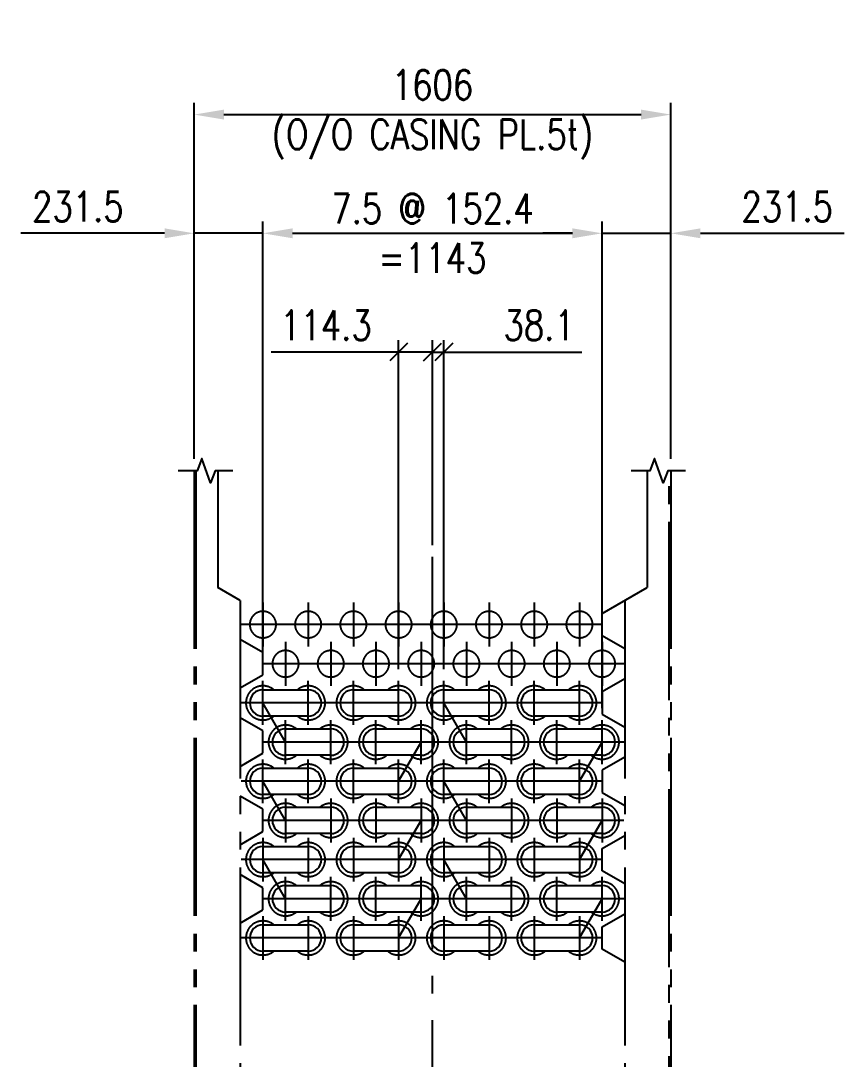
# Model space of a CAD drawing. Header units: millimetres. Extents: x 0 to 91981, y -132907 to 77676.
# Drawn here: x 65496 to 68271, y 51741 to 55240 of the extents above; entities that cross this region are included whole.
import ezdxf

# ---------------------------------------------------------------- set-up
doc = ezdxf.new("R2010")
doc.units = ezdxf.units.MM
doc.header["$LTSCALE"] = 60
doc.linetypes.add('JNK-CENTER', pattern=[34, 30, -1.5, 1, -1.5])
doc.linetypes.add('JNK-PHANTOM', pattern=[15, 10, -1, 1, -1, 1, -1])
for name, color, linetype in [('CEN-R', 1, 'JNK-CENTER'), ('Dim-W', 7, 'Continuous'), ('PHA-M', 6, 'JNK-PHANTOM'), ('PHA-W', 7, 'JNK-PHANTOM')]:
    doc.layers.add(name, color=color, linetype=linetype)
doc.layers.add('CONT-G', color=3, linetype='Continuous', lineweight=25)
doc.styles.add('SIMPLEX', font='simplex.shx', dxfattribs={"width": 0.8})
doc.dimstyles.new('DIM40', dxfattribs={"dimscale": 40, "dimtxt": 2.5, "dimasz": 2.5, "dimexe": 1, "dimexo": 1, "dimgap": 1, "dimtad": 1, "dimdec": 1, "dimdsep": 46, "dimtxsty": 'SIMPLEX', "dimcen": 0, "dimclrd": 256, "dimclre": 256, "dimclrt": 2, "dimadec": 1, "dimazin": 2, "dimtfac": 1, "dimtdec": 1, "dimtix": 1, "dimtmove": 2, "dimatfit": 2, "dimfxl": 1, "dimarcsym": 1})

# ---------------------------------------------------------------- blocks, each defined once
blk = doc.blocks.new('*U1388')
at = {"layer": 'PHA-M'}
blk.add_circle((0, 0), 44.5, dxfattribs=at)
blk = doc.blocks.new('*U1389')
at = {"layer": 'Dim-W', "color": 0, "linetype": 'ByBlock', "lineweight": -2, "transparency": 16777216}
for p in [(0, 0), (152.4, 0), (304.8, 0), (457.2, 0), (609.6, 0), (762, 0), (914.4, 0), (1066.8, 0)]:
    blk.add_blockref('*U1388', p, dxfattribs=at)
blk = doc.blocks.new('*U1390')
at = {"layer": 'CEN-R'}
blk.add_line((0, 73.9), (0, -73.9), dxfattribs=at)
blk = doc.blocks.new('*U1391')
at = {"layer": 'Dim-W', "color": 0, "linetype": 'ByBlock', "lineweight": -2, "transparency": 16777216}
for p in [(0, 0), (152.4, 0), (304.8, 0), (457.2, 0), (609.6, 0), (762, 0), (914.4, 0), (1066.8, 0)]:
    blk.add_blockref('*U1390', p, dxfattribs=at)
blk = doc.blocks.new('*U1295')
at = {"layer": 'PHA-M'}
blk.add_circle((0, 0), 44.5, dxfattribs=at)
blk = doc.blocks.new('*U1296')
at = {"layer": 'Dim-W', "color": 0, "linetype": 'ByBlock', "lineweight": -2, "transparency": 16777216}
for p in [(0, 0), (152.4, 0), (304.8, 0), (457.2, 0), (609.6, 0), (762, 0), (914.4, 0), (1066.8, 0)]:
    blk.add_blockref('*U1295', p, dxfattribs=at)
blk = doc.blocks.new('*U1297')
at = {"layer": 'CEN-R'}
blk.add_line((0, 73.9), (0, -73.9), dxfattribs=at)
blk = doc.blocks.new('*U1298')
at = {"layer": 'Dim-W', "color": 0, "linetype": 'ByBlock', "lineweight": -2, "transparency": 16777216}
for p in [(0, 0), (152.4, 0), (304.8, 0), (457.2, 0), (609.6, 0), (762, 0), (914.4, 0), (1066.8, 0)]:
    blk.add_blockref('*U1297', p, dxfattribs=at)
blk = doc.blocks.new('*U1299')
at = {"layer": 'CEN-R'}
blk.add_line((0, 73.9), (0, -73.9), dxfattribs=at)
blk = doc.blocks.new('*U1300')
at = {"layer": 'Dim-W', "color": 0, "linetype": 'ByBlock', "lineweight": -2, "transparency": 16777216}
for p in [(0, 0), (152.4, 0), (304.8, 0), (457.2, 0), (609.6, 0), (762, 0), (914.4, 0), (1066.8, 0)]:
    blk.add_blockref('*U1299', p, dxfattribs=at)
blk = doc.blocks.new('*U1301')
at = {"layer": 'CEN-R'}
blk.add_line((0, 73.9), (0, -73.9), dxfattribs=at)
blk = doc.blocks.new('*U1302')
at = {"layer": 'Dim-W', "color": 0, "linetype": 'ByBlock', "lineweight": -2, "transparency": 16777216}
for p in [(0, 0), (152.4, 0), (304.8, 0), (457.2, 0), (609.6, 0), (762, 0), (914.4, 0), (1066.8, 0)]:
    blk.add_blockref('*U1301', p, dxfattribs=at)
blk = doc.blocks.new('*U1356')
at = {"layer": 'CEN-R'}
blk.add_line((0, 73.9), (0, -73.9), dxfattribs=at)
blk = doc.blocks.new('*U1357')
at = {"layer": 'Dim-W', "color": 0, "linetype": 'ByBlock', "lineweight": -2, "transparency": 16777216}
for p in [(0, 0), (152.4, 0), (304.8, 0), (457.2, 0), (609.6, 0), (762, 0), (914.4, 0), (1066.8, 0)]:
    blk.add_blockref('*U1356', p, dxfattribs=at)
blk = doc.blocks.new('*U1358')
at = {"layer": 'CEN-R'}
blk.add_line((0, 73.9), (0, -73.9), dxfattribs=at)
blk = doc.blocks.new('*U1359')
at = {"layer": 'Dim-W', "color": 0, "linetype": 'ByBlock', "lineweight": -2, "transparency": 16777216}
for p in [(0, 0), (152.4, 0), (304.8, 0), (457.2, 0), (609.6, 0), (762, 0), (914.4, 0), (1066.8, 0)]:
    blk.add_blockref('*U1358', p, dxfattribs=at)
blk = doc.blocks.new('*U1360')
at = {"layer": 'CEN-R'}
blk.add_line((0, 73.9), (0, -73.9), dxfattribs=at)
blk = doc.blocks.new('*U1361')
at = {"layer": 'Dim-W', "color": 0, "linetype": 'ByBlock', "lineweight": -2, "transparency": 16777216}
for p in [(0, 0), (152.4, 0), (304.8, 0), (457.2, 0), (609.6, 0), (762, 0), (914.4, 0), (1066.8, 0)]:
    blk.add_blockref('*U1360', p, dxfattribs=at)
blk = doc.blocks.new('*U1362')
at = {"layer": 'CEN-R'}
blk.add_line((0, 73.9), (0, -73.9), dxfattribs=at)
blk = doc.blocks.new('*U1363')
at = {"layer": 'Dim-W', "color": 0, "linetype": 'ByBlock', "lineweight": -2, "transparency": 16777216}
for p in [(0, 0), (152.4, 0), (304.8, 0), (457.2, 0), (609.6, 0), (762, 0), (914.4, 0), (1066.8, 0)]:
    blk.add_blockref('*U1362', p, dxfattribs=at)
blk = doc.blocks.new('*U1364')
at = {"layer": 'CEN-R'}
blk.add_line((0, 73.9), (0, -73.9), dxfattribs=at)
blk = doc.blocks.new('*U1365')
at = {"layer": 'Dim-W', "color": 0, "linetype": 'ByBlock', "lineweight": -2, "transparency": 16777216}
for p in [(0, 0), (152.4, 0), (304.8, 0), (457.2, 0), (609.6, 0), (762, 0), (914.4, 0), (1066.8, 0)]:
    blk.add_blockref('*U1364', p, dxfattribs=at)
blk = doc.blocks.new('*U1396')
at = {"layer": 'CEN-R'}
blk.add_line((0, 73.9), (0, -73.9), dxfattribs=at)
blk = doc.blocks.new('*U1397')
at = {"layer": 'Dim-W', "color": 0, "linetype": 'ByBlock', "lineweight": -2, "transparency": 16777216}
for p in [(0, 0), (152.4, 0), (304.8, 0), (457.2, 0), (609.6, 0), (762, 0), (914.4, 0), (1066.8, 0)]:
    blk.add_blockref('*U1396', p, dxfattribs=at)
blk = doc.blocks.new('*U1398')
at = {"layer": 'CEN-R'}
blk.add_line((0, 73.9), (0, -73.9), dxfattribs=at)
blk = doc.blocks.new('*U1399')
at = {"layer": 'Dim-W', "color": 0, "linetype": 'ByBlock', "lineweight": -2, "transparency": 16777216}
for p in [(0, 0), (152.4, 0), (304.8, 0), (457.2, 0), (609.6, 0), (762, 0), (914.4, 0), (1066.8, 0)]:
    blk.add_blockref('*U1398', p, dxfattribs=at)
blk = doc.blocks.new('*U1285')
at = {"layer": 'CEN-R'}
blk.add_line((0, 73.9), (0, -73.9), dxfattribs=at)
blk = doc.blocks.new('*U1286')
at = {"layer": 'Dim-W', "color": 0, "linetype": 'ByBlock', "lineweight": -2, "transparency": 16777216}
for p in [(0, 0), (152.4, 0), (304.8, 0), (457.2, 0), (609.6, 0), (762, 0), (914.4, 0), (1066.8, 0)]:
    blk.add_blockref('*U1285', p, dxfattribs=at)
blk = doc.blocks.new('*U1287')
at = {"layer": 'CEN-R'}
blk.add_line((0, 73.9), (0, -73.9), dxfattribs=at)
blk = doc.blocks.new('*U1288')
at = {"layer": 'Dim-W', "color": 0, "linetype": 'ByBlock', "lineweight": -2, "transparency": 16777216}
for p in [(0, 0), (152.4, 0), (304.8, 0), (457.2, 0), (609.6, 0), (762, 0), (914.4, 0), (1066.8, 0)]:
    blk.add_blockref('*U1287', p, dxfattribs=at)
blk = doc.blocks.new('*U1289')
at = {"layer": 'CEN-R'}
blk.add_line((0, 73.9), (0, -73.9), dxfattribs=at)
blk = doc.blocks.new('*U1290')
at = {"layer": 'Dim-W', "color": 0, "linetype": 'ByBlock', "lineweight": -2, "transparency": 16777216}
for p in [(0, 0), (152.4, 0), (304.8, 0), (457.2, 0), (609.6, 0), (762, 0), (914.4, 0), (1066.8, 0)]:
    blk.add_blockref('*U1289', p, dxfattribs=at)
blk = doc.blocks.new('*U1392')
at = {"layer": 'CEN-R'}
blk.add_line((0, 73.9), (0, -73.9), dxfattribs=at)
blk = doc.blocks.new('*U1393')
at = {"layer": 'Dim-W', "color": 0, "linetype": 'ByBlock', "lineweight": -2, "transparency": 16777216}
for p in [(0, 0), (152.4, 0), (304.8, 0), (457.2, 0), (609.6, 0), (762, 0), (914.4, 0), (1066.8, 0)]:
    blk.add_blockref('*U1392', p, dxfattribs=at)
blk = doc.blocks.new('*U1394')
at = {"layer": 'CEN-R'}
blk.add_line((0, 73.9), (0, -73.9), dxfattribs=at)
blk = doc.blocks.new('*U1395')
at = {"layer": 'Dim-W', "color": 0, "linetype": 'ByBlock', "lineweight": -2, "transparency": 16777216}
for p in [(0, 0), (152.4, 0), (304.8, 0), (457.2, 0), (609.6, 0), (762, 0), (914.4, 0), (1066.8, 0)]:
    blk.add_blockref('*U1394', p, dxfattribs=at)
blk = doc.blocks.new('_Oblique')
at = {"color": 0, "linetype": 'ByBlock', "lineweight": -2}
blk.add_line((-0.5, -0.5), (0.5, 0.5), dxfattribs=at)
blk = doc.blocks.new('*D1407')
at = {"layer": 'DEFPOINTS', "color": 0, "transparency": 16777216}
for p in [(66883.5, 54124), (66883.5, 53433.5), (66769.2, 53015.6)]:
    blk.add_point(p, dxfattribs=at)
at = {"layer": 'Dim-W', "lineweight": -2, "transparency": 16777216}
for p, q in [((66769.2, 53055.6), (66769.2, 54164)), ((66883.5, 53473.5), (66883.5, 54164)), ((66769.2, 54124), (66339.7, 54124)), ((66883.5, 54124), (66769.2, 54124))]:
    blk.add_line(p, q, dxfattribs=at)
at = {"layer": 'Dim-W', "lineweight": -2, "transparency": 16777216, "xscale": 60, "yscale": 60, "zscale": 60, "rotation": 180}
blk.add_blockref('_Oblique', (66769.2, 54124), dxfattribs=at)
at = {"layer": 'Dim-W', "lineweight": -2, "transparency": 16777216, "xscale": 60, "yscale": 60, "zscale": 60}
blk.add_blockref('_Oblique', (66883.5, 54124), dxfattribs=at)
at = {"layer": 'Dim-W', "color": 2, "transparency": 16777216, "insert": (66524.4, 54214), "char_height": 100, "attachment_point": 5, "style": 'SIMPLEX', "bg_fill": 3, "box_fill_scale": 1.1, "bg_fill_color": 256, "bg_fill_true_color": 13158600, "bg_fill_transparency": 0}
blk.add_mtext('114.3', dxfattribs=at)
blk = doc.blocks.new('*D1408')
at = {"layer": 'DEFPOINTS', "color": 0, "transparency": 16777216}
for p in [(66883.5, 54124), (66883.5, 53433.5), (66921.6, 53015.6)]:
    blk.add_point(p, dxfattribs=at)
at = {"layer": 'Dim-W', "lineweight": -2, "transparency": 16777216}
for p, q in [((66883.5, 53473.5), (66883.5, 54164)), ((66921.6, 53055.6), (66921.6, 54164)), ((66883.5, 54124), (66823.5, 54124)), ((66883.5, 54124), (66921.6, 54124)), ((66921.6, 54124), (67387.3, 54124))]:
    blk.add_line(p, q, dxfattribs=at)
at = {"layer": 'Dim-W', "lineweight": -2, "transparency": 16777216, "xscale": 60, "yscale": 60, "zscale": 60}
blk.add_blockref('_Oblique', (66883.5, 54124), dxfattribs=at)
at = {"layer": 'Dim-W', "lineweight": -2, "transparency": 16777216, "xscale": 60, "yscale": 60, "zscale": 60, "rotation": 180}
blk.add_blockref('_Oblique', (66921.6, 54124), dxfattribs=at)
at = {"layer": 'Dim-W', "color": 2, "transparency": 16777216, "insert": (67242.6, 54214), "char_height": 100, "attachment_point": 5, "style": 'SIMPLEX', "bg_fill": 3, "box_fill_scale": 1.1, "bg_fill_color": 256, "bg_fill_true_color": 13158600, "bg_fill_transparency": 0}
blk.add_mtext('38.1', dxfattribs=at)
blk = doc.blocks.new('*D1409')
at = {"layer": 'DEFPOINTS', "color": 0, "transparency": 16777216}
for p in [(67455, 54524), (66312, 53015.6), (67455, 52883.6)]:
    blk.add_point(p, dxfattribs=at)
at = {"layer": 'Dim-W', "lineweight": -2, "transparency": 16777216}
for p, q in [((66312, 53055.6), (66312, 54564)), ((67455, 52923.6), (67455, 54564)), ((66412, 54524), (67355, 54524))]:
    blk.add_line(p, q, dxfattribs=at)
at = {"layer": 'Dim-W', "transparency": 16777216}
for points in [[(66412, 54540.7), (66412, 54507.3), (66312, 54524)], [(67355, 54540.7), (67355, 54507.3), (67455, 54524)]]:
    blk.add_solid(points, dxfattribs=at)
at = {"layer": 'Dim-W', "color": 2, "transparency": 16777216, "insert": (66883.5, 54524), "char_height": 100, "attachment_point": 5, "style": 'SIMPLEX'}
blk.add_mtext('7.5 @ 152.4\\P=1143', dxfattribs=at)
blk = doc.blocks.new('*D1410')
at = {"layer": 'DEFPOINTS', "color": 0, "transparency": 16777216}
for p in [(67686.5, 54924), (66080.5, 53724), (67686.5, 53724)]:
    blk.add_point(p, dxfattribs=at)
at = {"layer": 'Dim-W', "lineweight": -2, "transparency": 16777216}
for p, q in [((66080.5, 53764), (66080.5, 54964)), ((67686.5, 53764), (67686.5, 54964)), ((66180.5, 54924), (67586.5, 54924))]:
    blk.add_line(p, q, dxfattribs=at)
at = {"layer": 'Dim-W', "transparency": 16777216}
for points in [[(66180.5, 54940.7), (66180.5, 54907.3), (66080.5, 54924)], [(67586.5, 54940.7), (67586.5, 54907.3), (67686.5, 54924)]]:
    blk.add_solid(points, dxfattribs=at)
at = {"layer": 'Dim-W', "color": 2, "transparency": 16777216, "insert": (66883.5, 54924), "char_height": 100, "attachment_point": 5, "style": 'SIMPLEX'}
blk.add_mtext('1606\\P(O/O CASING PL.5t)', dxfattribs=at)
blk = doc.blocks.new('*D1411')
at = {"layer": 'DEFPOINTS', "color": 0, "transparency": 16777216}
for p in [(66080.5, 54524), (66080.5, 53724), (66312, 53015.6)]:
    blk.add_point(p, dxfattribs=at)
at = {"layer": 'Dim-W', "lineweight": -2, "transparency": 16777216}
for p, q in [((66080.5, 53764), (66080.5, 54564)), ((66312, 53055.6), (66312, 54564)), ((65980.5, 54524), (65495.7, 54524)), ((66312, 54524), (66080.5, 54524)), ((66412, 54524), (66512, 54524))]:
    blk.add_line(p, q, dxfattribs=at)
at = {"layer": 'Dim-W', "transparency": 16777216}
for points in [[(65980.5, 54540.7), (65980.5, 54507.3), (66080.5, 54524)], [(66412, 54540.7), (66412, 54507.3), (66312, 54524)]]:
    blk.add_solid(points, dxfattribs=at)
at = {"layer": 'Dim-W', "color": 2, "transparency": 16777216, "insert": (65688.1, 54614), "char_height": 100, "attachment_point": 5, "style": 'SIMPLEX'}
blk.add_mtext('231.5', dxfattribs=at)
blk = doc.blocks.new('*D1412')
at = {"layer": 'DEFPOINTS', "color": 0, "transparency": 16777216}
for p in [(67686.5, 54524), (67686.5, 53724), (67455, 52883.6)]:
    blk.add_point(p, dxfattribs=at)
at = {"layer": 'Dim-W', "lineweight": -2, "transparency": 16777216}
for p, q in [((67455, 52923.6), (67455, 54564)), ((67686.5, 53764), (67686.5, 54564)), ((67355, 54524), (67255, 54524)), ((67455, 54524), (67686.5, 54524)), ((67786.5, 54524), (68271.3, 54524))]:
    blk.add_line(p, q, dxfattribs=at)
at = {"layer": 'Dim-W', "transparency": 16777216}
for points in [[(67355, 54540.7), (67355, 54507.3), (67455, 54524)], [(67786.5, 54540.7), (67786.5, 54507.3), (67686.5, 54524)]]:
    blk.add_solid(points, dxfattribs=at)
at = {"layer": 'Dim-W', "color": 2, "transparency": 16777216, "insert": (68078.9, 54614), "char_height": 100, "attachment_point": 5, "style": 'SIMPLEX'}
blk.add_mtext('231.5', dxfattribs=at)

msp = doc.modelspace()

# ---------------------------------------------------------------- linework, layer by layer
at = {"linetype": 'Continuous'}
for points in [[(66210.49294, 53723.99653), (66150.49294, 53723.99653), (66135.49294, 53682.78436), (66105.49294, 53765.20869), (66090.49294, 53723.99653), (66026.74294, 53723.99653)], [(67736.49294, 53723.99653), (67676.49294, 53723.99653), (67661.49294, 53682.78436), (67631.49294, 53765.20869), (67616.49294, 53723.99653), (67552.74294, 53723.99653)]]:
    msp.add_lwpolyline(points, dxfattribs=at)
at = {"layer": 'CEN-R'}
for p, q in [((66883.49294, 48032.46483), (66883.49294, 53433.46069)), ((67452.73877, 53205.63829), (66238.04711, 53205.63829)), ((67528.93877, 53073.63829), (66314.24711, 53073.63829)), ((67452.73877, 52941.63829), (66238.04711, 52941.63829)), ((67452.73877, 52941.63829), (66238.04711, 52941.63829)), ((66388.19294, 52809.63829), (66311.99294, 52941.63829)), ((66997.79294, 52809.63829), (66921.59294, 52941.63829)), ((67528.93877, 52809.63829), (66314.24711, 52809.63829)), ((67528.93877, 52809.63829), (66314.24711, 52809.63829)), ((66769.19294, 52677.63829), (66845.39294, 52809.63829)), ((67378.79294, 52677.63829), (67454.99294, 52809.63829)), ((67452.73877, 52677.63829), (66238.04711, 52677.63829)), ((67452.73877, 52677.63829), (66238.04711, 52677.63829)), ((66388.19294, 52545.63829), (66311.99294, 52677.63829)), ((66997.79294, 52545.63829), (66921.59294, 52677.63829)), ((67528.93877, 52545.63829), (66314.24711, 52545.63829)), ((67528.93877, 52545.63829), (66314.24711, 52545.63829)), ((66769.19294, 52413.63829), (66845.39294, 52545.63829)), ((67378.79294, 52413.63829), (67454.99294, 52545.63829)), ((67452.73877, 52413.63829), (66238.04711, 52413.63829)), ((67452.73877, 52413.63829), (66238.04711, 52413.63829)), ((66388.19294, 52281.63829), (66311.99294, 52413.63829)), ((66997.79294, 52281.63829), (66921.59294, 52413.63829)), ((67528.93877, 52281.63829), (66314.24711, 52281.63829)), ((67528.93877, 52281.63829), (66314.24711, 52281.63829)), ((66769.19294, 52149.63829), (66845.39294, 52281.63829)), ((67378.79294, 52149.63829), (67454.99294, 52281.63829)), ((67452.73877, 52149.63829), (66238.04711, 52149.63829)), ((67452.73877, 52149.63829), (66238.04711, 52149.63829))]:
    msp.add_line(p, q, dxfattribs=at)
at = {"layer": 'CONT-G'}
for p, q in [((66311.99294, 52986.08829), (66464.39294, 52986.08829)), ((66616.79294, 52986.08836), (66769.19294, 52986.08836)), ((66921.59294, 52986.08829), (67073.99294, 52986.08829)), ((67226.39294, 52986.08836), (67378.79294, 52986.08836)), ((66464.39294, 52897.18829), (66311.99294, 52897.18829)), ((66769.19294, 52897.18836), (66616.79294, 52897.18836)), ((67073.99294, 52897.18829), (66921.59294, 52897.18829)), ((67378.79294, 52897.18836), (67226.39294, 52897.18836)), ((66388.19294, 52854.08829), (66540.59294, 52854.08829)), ((66692.99294, 52854.08829), (66845.39294, 52854.08829)), ((66997.79294, 52854.08829), (67150.19294, 52854.08829)), ((67302.59294, 52854.08829), (67454.99294, 52854.08829)), ((66540.59294, 52765.18829), (66388.19294, 52765.18829)), ((66845.39294, 52765.18829), (66692.99294, 52765.18829)), ((67150.19294, 52765.18829), (66997.79294, 52765.18829)), ((67454.99294, 52765.18829), (67302.59294, 52765.18829)), ((66311.99294, 52722.08829), (66464.39294, 52722.08829)), ((66616.79294, 52722.08829), (66769.19294, 52722.08829)), ((66921.59294, 52722.08829), (67073.99294, 52722.08829)), ((67226.39294, 52722.08829), (67378.79294, 52722.08829)), ((66464.39294, 52633.18829), (66311.99294, 52633.18829)), ((66769.19294, 52633.18829), (66616.79294, 52633.18829)), ((67073.99294, 52633.18829), (66921.59294, 52633.18829)), ((67378.79294, 52633.18829), (67226.39294, 52633.18829)), ((66388.19294, 52590.08829), (66540.59294, 52590.08829)), ((66692.99294, 52590.08829), (66845.39294, 52590.08829)), ((66997.79294, 52590.08829), (67150.19294, 52590.08829)), ((67302.59294, 52590.08829), (67454.99294, 52590.08829)), ((66540.59294, 52501.18829), (66388.19294, 52501.18829)), ((66845.39294, 52501.18829), (66692.99294, 52501.18829)), ((67150.19294, 52501.18829), (66997.79294, 52501.18829)), ((67454.99294, 52501.18829), (67302.59294, 52501.18829)), ((66311.99294, 52458.08829), (66464.39294, 52458.08829)), ((66616.79294, 52458.08829), (66769.19294, 52458.08829)), ((66921.59294, 52458.08829), (67073.99294, 52458.08829)), ((67226.39294, 52458.08829), (67378.79294, 52458.08829)), ((66464.39294, 52369.18829), (66311.99294, 52369.18829)), ((66769.19294, 52369.18829), (66616.79294, 52369.18829)), ((67073.99294, 52369.18829), (66921.59294, 52369.18829)), ((67378.79294, 52369.18829), (67226.39294, 52369.18829)), ((66388.19294, 52326.08829), (66540.59294, 52326.08829)), ((66692.99294, 52326.08829), (66845.39294, 52326.08829)), ((66997.79294, 52326.08829), (67150.19294, 52326.08829)), ((67302.59294, 52326.08829), (67454.99294, 52326.08829)), ((66540.59294, 52237.18829), (66388.19294, 52237.18829)), ((66845.39294, 52237.18829), (66692.99294, 52237.18829)), ((67150.19294, 52237.18829), (66997.79294, 52237.18829)), ((67454.99294, 52237.18829), (67302.59294, 52237.18829)), ((66311.99294, 52194.08829), (66464.39294, 52194.08829)), ((66616.79294, 52194.08829), (66769.19294, 52194.08829)), ((66921.59294, 52194.08829), (67073.99294, 52194.08829)), ((67226.39294, 52194.08829), (67378.79294, 52194.08829)), ((66464.39294, 52105.18829), (66311.99294, 52105.18829)), ((66769.19294, 52105.18829), (66616.79294, 52105.18829)), ((67073.99294, 52105.18829), (66921.59294, 52105.18829)), ((67378.79294, 52105.18829), (67226.39294, 52105.18829))]:
    msp.add_line(p, q, dxfattribs=at)
for centre, start, end in [((66311.99294, 52941.63829), 90, 270), ((66464.39294, 52941.63829), 270, 90), ((66616.79294, 52941.63836), 90, 270), ((66769.19294, 52941.63836), 270, 90), ((66921.59294, 52941.63829), 90, 270), ((67073.99294, 52941.63829), 270, 90), ((67226.39294, 52941.63836), 90, 270), ((67378.79294, 52941.63836), 270, 90), ((66388.19294, 52809.63829), 90, 270), ((66540.59294, 52809.63829), 270, 90), ((66692.99294, 52809.63829), 90, 270), ((66845.39294, 52809.63829), 270, 90), ((66997.79294, 52809.63829), 90, 270), ((67150.19294, 52809.63829), 270, 90), ((67302.59294, 52809.63829), 90, 270), ((67454.99294, 52809.63829), 270, 90), ((66311.99294, 52677.63829), 90, 270), ((66464.39294, 52677.63829), 270, 90), ((66616.79294, 52677.63829), 90, 270), ((66769.19294, 52677.63829), 270, 90), ((66921.59294, 52677.63829), 90, 270), ((67073.99294, 52677.63829), 270, 90), ((67226.39294, 52677.63829), 90, 270), ((67378.79294, 52677.63829), 270, 90), ((66388.19294, 52545.63829), 90, 270), ((66540.59294, 52545.63829), 270, 90), ((66692.99294, 52545.63829), 90, 270), ((66845.39294, 52545.63829), 270, 90), ((66997.79294, 52545.63829), 90, 270), ((67150.19294, 52545.63829), 270, 90), ((67302.59294, 52545.63829), 90, 270), ((67454.99294, 52545.63829), 270, 90), ((66311.99294, 52413.63829), 90, 270), ((66464.39294, 52413.63829), 270, 90), ((66616.79294, 52413.63829), 90, 270), ((66769.19294, 52413.63829), 270, 90), ((66921.59294, 52413.63829), 90, 270), ((67073.99294, 52413.63829), 270, 90), ((67226.39294, 52413.63829), 90, 270), ((67378.79294, 52413.63829), 270, 90), ((66388.19294, 52281.63829), 90, 270), ((66540.59294, 52281.63829), 270, 90), ((66692.99294, 52281.63829), 90, 270), ((66845.39294, 52281.63829), 270, 90), ((66997.79294, 52281.63829), 90, 270), ((67150.19294, 52281.63829), 270, 90), ((67302.59294, 52281.63829), 90, 270), ((67454.99294, 52281.63829), 270, 90), ((66311.99294, 52149.63829), 90, 270), ((66464.39294, 52149.63829), 270, 90), ((66616.79294, 52149.63829), 90, 270), ((66769.19294, 52149.63829), 270, 90), ((66921.59294, 52149.63829), 90, 270), ((67073.99294, 52149.63829), 270, 90), ((67226.39294, 52149.63829), 90, 270), ((67378.79294, 52149.63829), 270, 90)]:
    msp.add_arc(centre, 44.45, start, end, dxfattribs=at)
at = {"layer": 'PHA-M'}
for p, q in [((66160.49294, 53723.99653), (66160.49294, 53330.60686)), ((67606.49294, 53723.99653), (67606.49294, 53330.60686)), ((66235.49294, 53287.30559), (66160.49294, 53330.60686)), ((66235.49294, 53287.30559), (66235.49294, 48451.44928)), ((67531.49294, 53287.30559), (67531.49294, 48451.44928))]:
    msp.add_line(p, q, dxfattribs=at)
for points in [[(67531.49294, 53123.971), (67454.99294, 53168.13829), (67454.99294, 53243.13829), (67606.49294, 53330.60686)], [(66235.49294, 52991.971), (66311.99294, 53036.13829), (66311.99294, 53111.13829), (66235.49294, 53155.30559)], [(67531.49294, 53023.30559), (67454.99294, 52979.13829), (67454.99294, 52904.13829), (67531.49294, 52859.971)], [(67531.49294, 53023.30559), (67454.99294, 52979.13829), (67454.99294, 52904.13829), (67531.49294, 52859.971)], [(66235.49294, 52727.971), (66311.99294, 52772.13829), (66311.99294, 52847.13829), (66235.49294, 52891.30559)], [(66235.49294, 52727.971), (66311.99294, 52772.13829), (66311.99294, 52847.13829), (66235.49294, 52891.30559)], [(67531.49294, 52759.30559), (67454.99294, 52715.13829), (67454.99294, 52640.13829), (67531.49294, 52595.971)], [(67531.49294, 52759.30559), (67454.99294, 52715.13829), (67454.99294, 52640.13829), (67531.49294, 52595.971)], [(66235.49294, 52463.971), (66311.99294, 52508.13829), (66311.99294, 52583.13829), (66235.49294, 52627.30559)], [(66235.49294, 52463.971), (66311.99294, 52508.13829), (66311.99294, 52583.13829), (66235.49294, 52627.30559)], [(67531.49294, 52331.971), (67454.99294, 52376.13829), (67454.99294, 52451.13829), (67531.49294, 52495.30559)], [(67531.49294, 52331.971), (67454.99294, 52376.13829), (67454.99294, 52451.13829), (67531.49294, 52495.30559)], [(66235.49294, 52199.971), (66311.99294, 52244.13829), (66311.99294, 52319.13829), (66235.49294, 52363.30559)], [(66235.49294, 52199.971), (66311.99294, 52244.13829), (66311.99294, 52319.13829), (66235.49294, 52363.30559)], [(67531.49294, 52067.971), (67454.99294, 52112.13829), (67454.99294, 52187.13829), (67531.49294, 52231.30559)], [(67531.49294, 52067.971), (67454.99294, 52112.13829), (67454.99294, 52187.13829), (67531.49294, 52231.30559)]]:
    msp.add_lwpolyline(points, dxfattribs=at)
at = {"layer": 'PHA-W'}
for p, q in [((66080.49294, 53723.99653), (66080.49294, 48451.44928)), ((66085.49294, 53723.99653), (66085.49294, 48451.44928)), ((66085.49294, 53723.99653), (66085.49294, 48451.44928)), ((67681.49294, 48451.44928), (67681.49294, 53723.99653)), ((67686.49294, 53723.99653), (67686.49294, 48451.44928))]:
    msp.add_line(p, q, dxfattribs=at)
at = {"layer": 'PHA-W', "ltscale": 0.5}
for centre, start, end in [((66311.99294, 52941.63829), 50.68879018, 309.31120982), ((66464.39294, 52941.63829), 230.68879018, 129.31120982), ((66616.79294, 52941.63836), 50.68879018, 309.31120982), ((66769.19294, 52941.63836), 230.68879018, 129.31120982), ((66921.59294, 52941.63829), 50.68879018, 309.31120982), ((67073.99294, 52941.63829), 230.68879018, 129.31120982), ((67226.39294, 52941.63836), 50.68879018, 309.31120982), ((67378.79294, 52941.63836), 230.68879018, 129.31120982), ((66388.19294, 52809.63829), 50.68879018, 309.31120982), ((66540.59294, 52809.63829), 230.68879018, 129.31120982), ((66692.99294, 52809.63829), 50.68879018, 309.31120982), ((66845.39294, 52809.63829), 230.68879018, 129.31120982), ((66997.79294, 52809.63829), 50.68879018, 309.31120982), ((67150.19294, 52809.63829), 230.68879018, 129.31120982), ((67302.59294, 52809.63829), 50.68879018, 309.31120982), ((67454.99294, 52809.63829), 230.68879018, 129.31120982), ((66311.99294, 52677.63829), 50.68879018, 309.31120982), ((66464.39294, 52677.63829), 230.68879018, 129.31120982), ((66616.79294, 52677.63829), 50.68879018, 309.31120982), ((66769.19294, 52677.63829), 230.68879018, 129.31120982), ((66921.59294, 52677.63829), 50.68879018, 309.31120982), ((67073.99294, 52677.63829), 230.68879018, 129.31120982), ((67226.39294, 52677.63829), 50.68879018, 309.31120982), ((67378.79294, 52677.63829), 230.68879018, 129.31120982), ((66388.19294, 52545.63829), 50.68879018, 309.31120982), ((66540.59294, 52545.63829), 230.68879018, 129.31120982), ((66692.99294, 52545.63829), 50.68879018, 309.31120982), ((66845.39294, 52545.63829), 230.68879018, 129.31120982), ((66997.79294, 52545.63829), 50.68879018, 309.31120982), ((67150.19294, 52545.63829), 230.68879018, 129.31120982), ((67302.59294, 52545.63829), 50.68879018, 309.31120982), ((67454.99294, 52545.63829), 230.68879018, 129.31120982), ((66311.99294, 52413.63829), 50.68879018, 309.31120982), ((66464.39294, 52413.63829), 230.68879018, 129.31120982), ((66616.79294, 52413.63829), 50.68879018, 309.31120982), ((66769.19294, 52413.63829), 230.68879018, 129.31120982), ((66921.59294, 52413.63829), 50.68879018, 309.31120982), ((67073.99294, 52413.63829), 230.68879018, 129.31120982), ((67226.39294, 52413.63829), 50.68879018, 309.31120982), ((67378.79294, 52413.63829), 230.68879018, 129.31120982), ((66388.19294, 52281.63829), 50.68879018, 309.31120982), ((66540.59294, 52281.63829), 230.68879018, 129.31120982), ((66692.99294, 52281.63829), 50.68879018, 309.31120982), ((66845.39294, 52281.63829), 230.68879018, 129.31120982), ((66997.79294, 52281.63829), 50.68879018, 309.31120982), ((67150.19294, 52281.63829), 230.68879018, 129.31120982), ((67302.59294, 52281.63829), 50.68879018, 309.31120982), ((67454.99294, 52281.63829), 230.68879018, 129.31120982), ((66311.99294, 52149.63829), 50.68879018, 309.31120982), ((66464.39294, 52149.63829), 230.68879018, 129.31120982), ((66616.79294, 52149.63829), 50.68879018, 309.31120982), ((66769.19294, 52149.63829), 230.68879018, 129.31120982), ((66921.59294, 52149.63829), 50.68879018, 309.31120982), ((67073.99294, 52149.63829), 230.68879018, 129.31120982), ((67226.39294, 52149.63829), 50.68879018, 309.31120982), ((67378.79294, 52149.63829), 230.68879018, 129.31120982)]:
    msp.add_arc(centre, 57.45, start, end, dxfattribs=at)

# ---------------------------------------------------------------- block references
at = {"layer": 'Dim-W', "extrusion": (0, 0, -1), "zscale": -1}
for name, p in [('*U1298', (-67378.79294, 53205.63829)), ('*U1296', (-67378.79294, 53205.63829)), ('*U1389', (-67454.99294, 53073.63829)), ('*U1391', (-67454.99294, 53073.63829)), ('*U1361', (-67454.99294, 52545.63829)), ('*U1290', (-67454.99294, 52545.63829)), ('*U1359', (-67378.79294, 52413.63829)), ('*U1288', (-67378.79294, 52413.63829)), ('*U1363', (-67378.79294, 52149.63829)), ('*U1393', (-67378.79294, 52149.63829))]:
    msp.add_blockref(name, p, dxfattribs=at)
at = {"layer": 'Dim-W', "rotation": 180}
for name, p in [('*U1300', (67378.79294, 52941.63829)), ('*U1397', (67378.79294, 52941.63829)), ('*U1302', (67454.99294, 52809.63829)), ('*U1399', (67454.99294, 52809.63829)), ('*U1357', (67378.79294, 52677.63829)), ('*U1286', (67378.79294, 52677.63829)), ('*U1365', (67454.99294, 52281.63829)), ('*U1395', (67454.99294, 52281.63829))]:
    msp.add_blockref(name, p, dxfattribs=at)

# ---------------------------------------------------------------- next in the draw order: dimensions: what is measured, and where the dimension line sits
at = {"layer": 'Dim-W'}
dim = msp.add_linear_dim(base=(66883.49294, 54123.99653), p1=(66769.19294, 53015.58412), p2=(66883.49294, 53433.46069), dimstyle='DIM40', override={"dimasz": 1.5, "dimblk1": 'Oblique', "dimblk2": 'Oblique', "dimsah": 1, "dimtmove": 0, "dimtfill": 1}, dxfattribs=at)
dim.commit()
dim.dimension.update_dxf_attribs({"geometry": '*D1407', "text_midpoint": (66524.43104, 54123.99653), "dimtype": 160})

# ---------------------------------------------------------------- next in the draw order: dimensions: what is measured, and where the dimension line sits
for base, p1, p2, override, picture, middle in [((66080.49294, 54523.99653), (66311.99294, 53015.58412), (66080.49294, 53723.99653), {"dimtmove": 0}, '*D1411', (65688.11199, 54523.99653)), ((66883.49294, 54123.99653), (66921.59294, 53015.58412), (66883.49294, 53433.46069), {"dimasz": 1.5, "dimblk1": 'Oblique', "dimblk2": 'Oblique', "dimsah": 1, "dimtmove": 0, "dimtfill": 1}, '*D1408', (67242.55485, 54123.99653))]:
    dim = msp.add_linear_dim(base=base, p1=p1, p2=p2, dimstyle='DIM40', override=override, dxfattribs=at)
    dim.commit()
    dim.dimension.update_dxf_attribs({"geometry": picture, "text_midpoint": middle, "dimtype": 160})

# ---------------------------------------------------------------- next in the draw order: dimensions: what is measured, and where the dimension line sits
for base, p1, p2, text, picture, middle in [((67686.49294, 54923.99653), (66080.49294, 53723.99653), (67686.49294, 53723.99653), '<>\\X(O/O CASING PL.5t)', '*D1410', (66883.49294, 54923.99653)), ((67454.99294, 54523.99653), (66311.99294, 53015.58412), (67454.99294, 52883.58412), '7.5 @ 152.4\\X=<>', '*D1409', (66883.49294, 54523.99653))]:
    dim = msp.add_linear_dim(base=base, p1=p1, p2=p2, text=text, dimstyle='DIM40', override={"dimtmove": 0}, dxfattribs=at)
    dim.commit()
    dim.dimension.update_dxf_attribs({"geometry": picture, "text_midpoint": middle, "dimtype": 160})
dim = msp.add_linear_dim(base=(67686.49294, 54523.99653), p1=(67454.99294, 52883.58412), p2=(67686.49294, 53723.99653), dimstyle='DIM40', override={"dimtmove": 0}, dxfattribs=at)
dim.commit()
dim.dimension.update_dxf_attribs({"geometry": '*D1412', "text_midpoint": (68078.87389, 54523.99653), "dimtype": 160})

doc.saveas('drawing.dxf')
